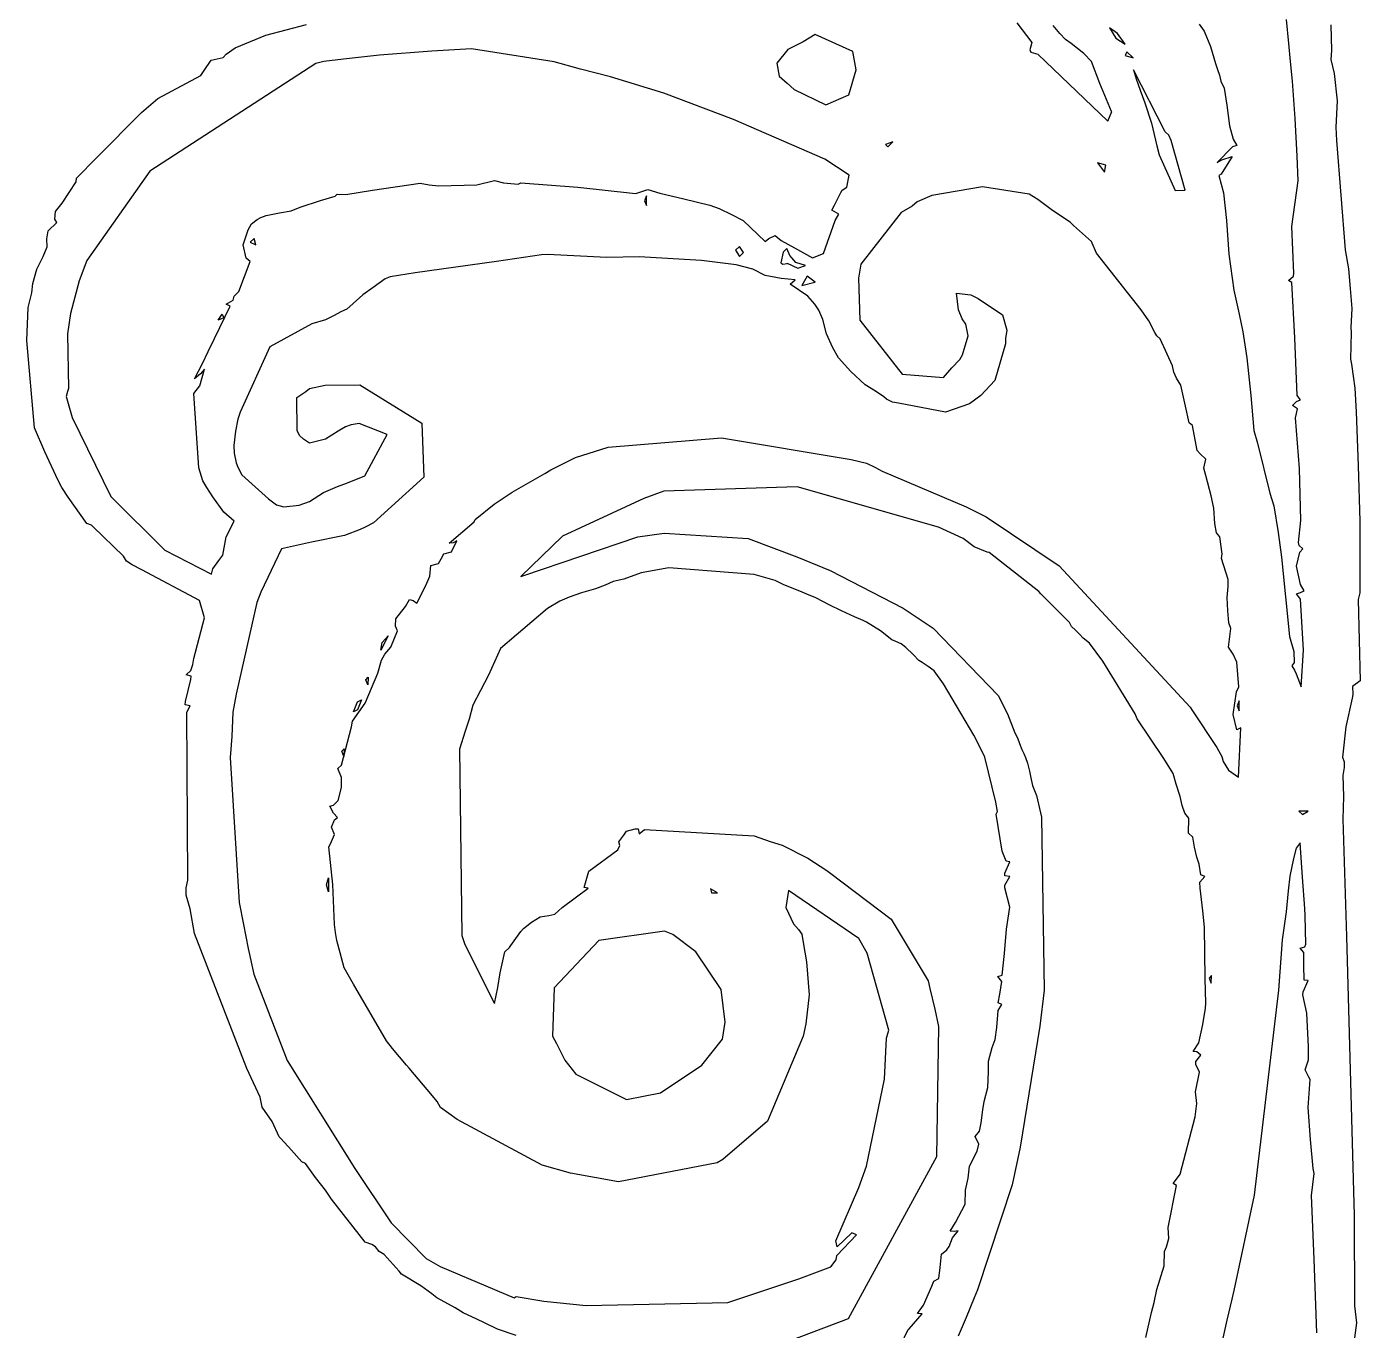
# Model space of a CAD drawing. Extents: x 0 to 208, y 1 to 205.
# Drawn here: x 204.055 to 207.522, y 186.73 to 190.119 of the extents above; entities that cross this region are included whole.
import ezdxf

# ---------------------------------------------------------------- set-up
doc = ezdxf.new("R2010")
doc.units = 0

msp = doc.modelspace()

# ---------------------------------------------------------------- linework, layer by layer
at = {"layer": 'test'}
for p, q in [((204.676701, 190.097179), (204.782639, 190.124611)), ((206.62917, 190.129316), (206.668038, 190.0777)), ((206.740252, 190.100939), (206.723375, 190.121767)), ((206.890162, 190.101083), (206.869476, 190.116408)), ((206.869476, 190.116408), (206.886578, 190.088976)), ((207.102729, 190.125481), (207.115796, 190.107786)), ((207.335659, 190.075279), (207.330212, 190.137328)), ((207.445392, 190.123861), (207.446803, 190.057138)), ((204.596559, 190.06386), (204.676701, 190.097179)), ((206.104634, 190.099094), (206.073211, 190.079846)), ((206.20272, 190.054551), (206.104634, 190.099094)), ((206.755379, 190.085361), (206.740252, 190.100939)), ((206.769885, 190.075003), (206.755379, 190.085361)), ((206.886578, 190.088976), (206.910821, 190.073651)), ((206.910849, 190.073651), (206.890162, 190.101083)), ((207.115796, 190.107786), (207.132278, 190.067676)), ((204.565543, 190.038798), (204.573304, 190.047321)), ((204.573304, 190.047321), (204.596559, 190.06386)), ((205.107983, 190.055222), (204.971831, 190.045146)), ((205.211398, 190.061685), (205.107983, 190.055222)), ((205.426335, 190.028061), (205.211398, 190.061685)), ((206.033638, 190.060147), (206.005058, 190.024539)), ((206.073211, 190.079846), (206.033638, 190.060147)), ((206.211638, 190.006793), (206.20272, 190.054551)), ((206.668038, 190.0777), (206.662958, 190.058622)), ((206.662958, 190.058622), (206.665498, 190.053119)), ((206.665498, 190.053119), (206.683588, 190.047502)), ((206.683588, 190.047502), (206.865124, 189.873444)), ((206.802617, 190.049236), (206.769885, 190.075003)), ((206.82305, 190.02886), (206.802617, 190.049236)), ((206.914575, 190.053678), (206.910652, 190.04445)), ((206.910821, 190.073651), (206.910849, 190.073651)), ((206.931536, 190.03793), (206.914575, 190.053678)), ((207.132278, 190.067676), (207.145204, 190.023726)), ((207.339836, 190.028743), (207.335659, 190.075279)), ((207.446803, 190.057138), (207.44511, 190.034024)), ((204.806364, 190.023105), (204.375507, 189.743812)), ((204.516814, 190.00544), (204.534227, 190.032335)), ((204.534227, 190.032335), (204.565543, 190.038798)), ((204.827051, 190.028157), (204.806364, 190.023105)), ((204.878757, 190.034648), (204.827051, 190.028157)), ((204.971831, 190.045146), (204.878757, 190.034648)), ((205.494943, 190.00822), (205.426335, 190.028061)), ((206.005058, 190.024539), (206.011012, 189.990625)), ((206.84464, 189.971041), (206.82305, 190.02886)), ((206.910652, 190.04445), (206.931536, 190.03793)), ((206.931536, 190.03793), (206.931536, 190.03793)), ((207.145204, 190.023726), (207.15034, 190.008147)), ((207.345254, 189.977037), (207.339836, 190.028743)), ((207.44511, 190.034024), (207.453915, 189.997335)), ((204.396122, 189.932087), (204.507698, 189.991949)), ((204.507698, 189.991949), (204.516814, 190.00544)), ((205.572498, 189.988662), (205.494943, 190.00822)), ((205.711233, 189.946397), (205.572498, 189.988662)), ((206.011012, 189.990625), (206.031615, 189.971885)), ((206.19256, 189.942161), (206.211638, 190.006793)), ((207.014278, 189.845958), (206.932089, 190.007135)), ((206.932089, 190.007135), (206.938693, 189.983597)), ((206.938693, 189.983597), (206.949248, 189.954249)), ((207.15034, 190.008147), (207.155505, 189.992625)), ((207.155505, 189.992625), (207.158948, 189.977103)), ((207.453915, 189.997335), (207.461874, 189.925908)), ((205.892205, 189.87749), (205.711233, 189.946397)), ((206.031615, 189.971885), (206.049705, 189.955657)), ((206.049705, 189.955657), (206.132176, 189.915954)), ((206.875275, 189.898507), (206.84464, 189.971041)), ((206.949248, 189.954249), (206.961835, 189.920905)), ((207.158948, 189.977103), (207.167979, 189.959012)), ((207.167979, 189.959012), (207.174527, 189.915062)), ((207.352338, 189.880774), (207.345254, 189.977037)), ((204.35323, 189.895703), (204.396122, 189.932087)), ((206.132176, 189.915954), (206.192535, 189.942144)), ((206.192535, 189.942144), (206.19256, 189.942161)), ((206.961835, 189.920905), (206.979248, 189.868389)), ((207.174527, 189.915062), (207.181356, 189.860952)), ((207.461874, 189.925908), (207.458318, 189.857415)), ((204.237519, 189.778649), (204.35323, 189.895703)), ((206.130056, 189.774442), (205.892205, 189.87749)), ((206.865124, 189.873444), (206.87551, 189.898365)), ((206.87551, 189.898365), (206.875275, 189.898507)), ((207.357785, 189.782533), (207.352338, 189.880774)), ((206.979248, 189.868389), (206.993077, 189.808924)), ((207.024071, 189.837039), (207.014278, 189.845958)), ((207.181356, 189.860952), (207.19098, 189.826732)), ((207.458318, 189.857415), (207.459729, 189.823416)), ((206.30616, 189.819874), (206.287618, 189.812819)), ((206.287618, 189.812819), (206.293404, 189.807033)), ((206.293404, 189.807033), (206.30616, 189.819874)), ((206.30616, 189.819874), (206.30616, 189.819874)), ((206.993077, 189.808924), (206.998919, 189.786262)), ((207.030054, 189.823295), (207.024071, 189.837039)), ((207.066768, 189.694181), (207.030054, 189.823295)), ((207.189597, 189.806892), (207.149248, 189.765713)), ((207.200632, 189.81042), (207.189597, 189.806892)), ((207.19098, 189.826732), (207.200632, 189.81042)), ((207.459729, 189.823416), (207.482645, 189.539032)), ((204.184944, 189.725487), (204.237519, 189.778649)), ((206.193155, 189.733175), (206.130056, 189.774442)), ((206.998919, 189.786262), (207.04044, 189.693211)), ((207.149248, 189.765713), (207.161835, 189.773277)), ((207.188646, 189.7818), (207.159998, 189.736077)), ((207.161835, 189.773277), (207.188646, 189.7818)), ((207.360325, 189.718505), (207.357785, 189.782533)), ((204.375507, 189.743812), (204.211739, 189.510979)), ((206.860009, 189.758962), (206.838476, 189.76551)), ((206.838476, 189.76551), (206.856482, 189.74042)), ((206.856482, 189.74042), (206.860009, 189.758962)), ((206.860009, 189.758962), (206.860009, 189.758962)), ((207.159998, 189.736077), (207.154128, 189.732464)), ((204.147394, 189.660457), (204.183251, 189.715355)), ((204.183251, 189.715355), (204.184944, 189.725487)), ((204.954138, 189.693692), (205.077565, 189.712093)), ((205.077565, 189.712093), (205.101131, 189.708086)), ((205.101131, 189.708086), (205.125854, 189.705235)), ((205.125854, 189.705235), (205.225478, 189.708057)), ((205.225478, 189.708057), (205.271353, 189.719177)), ((205.271353, 189.719177), (205.294693, 189.712996)), ((205.294693, 189.712996), (205.332827, 189.709807)), ((205.332827, 189.709807), (205.339967, 189.712714)), ((205.339967, 189.712714), (205.48747, 189.702159)), ((205.48747, 189.702159), (205.629504, 189.686326)), ((206.175008, 189.693783), (206.186946, 189.701685)), ((206.186946, 189.701685), (206.193155, 189.733175)), ((206.539808, 189.703081), (206.407903, 189.680108)), ((206.661322, 189.683382), (206.539808, 189.703081)), ((207.154128, 189.732464), (207.166404, 189.687538)), ((207.343448, 189.599396), (207.360325, 189.718505)), ((204.766063, 189.650202), (204.818463, 189.666797)), ((204.818463, 189.666797), (204.857127, 189.678735)), ((204.857127, 189.678735), (204.861699, 189.683307)), ((204.861699, 189.683307), (204.884334, 189.68246)), ((204.884334, 189.68246), (204.954138, 189.693692)), ((205.629504, 189.686326), (205.638704, 189.685197)), ((205.638704, 189.685197), (205.669887, 189.695922)), ((205.666408, 189.679675), (205.661187, 189.666749)), ((205.661187, 189.666749), (205.666408, 189.653823)), ((205.666408, 189.653823), (205.666408, 189.679675)), ((205.666408, 189.679675), (205.666408, 189.679675)), ((205.669887, 189.695922), (205.700915, 189.685931)), ((205.700915, 189.685931), (205.763193, 189.671256)), ((205.763193, 189.671256), (205.831022, 189.655225)), ((206.154857, 189.655042), (206.171339, 189.687799)), ((206.171339, 189.687799), (206.175008, 189.693783)), ((206.407903, 189.680108), (206.369366, 189.663485)), ((206.68311, 189.66992), (206.661322, 189.683382)), ((206.721339, 189.641145), (206.68311, 189.66992)), ((207.04044, 189.693211), (207.066771, 189.694057)), ((207.066771, 189.694057), (207.066768, 189.694181)), ((207.166404, 189.687538), (207.173911, 189.61515)), ((204.12857, 189.618745), (204.130264, 189.638924)), ((204.130264, 189.638924), (204.147394, 189.660457)), ((204.677169, 189.628414), (204.712068, 189.634736)), ((204.712068, 189.634736), (204.742949, 189.640042)), ((204.742949, 189.640042), (204.766063, 189.650202)), ((205.831022, 189.655225), (205.855378, 189.646251)), ((205.855378, 189.646251), (205.887057, 189.630729)), ((205.887057, 189.630729), (205.917399, 189.615206)), ((206.148197, 189.64206), (206.154857, 189.655042)), ((206.166287, 189.631843), (206.148197, 189.64206)), ((206.156635, 189.61522), (206.166287, 189.631843)), ((206.327814, 189.63563), (206.22368, 189.501422)), ((206.356496, 189.652845), (206.327814, 189.63563)), ((206.369366, 189.663485), (206.356496, 189.652845)), ((206.767875, 189.611257), (206.721339, 189.641145)), ((204.111298, 189.588519), (204.133029, 189.609855)), ((204.133029, 189.609855), (204.12857, 189.618745)), ((204.630602, 189.590907), (204.639633, 189.606514)), ((204.639633, 189.606514), (204.654252, 189.61769)), ((204.654252, 189.61769), (204.663283, 189.622713)), ((204.663283, 189.622713), (204.677169, 189.628414)), ((205.917399, 189.615206), (205.974422, 189.5603)), ((206.126107, 189.529707), (206.156635, 189.61522)), ((206.776172, 189.601888), (206.767875, 189.611257)), ((206.82262, 189.560872), (206.776172, 189.601888)), ((207.173911, 189.61515), (207.180374, 189.52725)), ((207.348613, 189.478283), (207.343448, 189.599396)), ((204.107432, 189.567945), (204.111298, 189.588519)), ((204.108561, 189.546778), (204.107432, 189.567945)), ((204.617874, 189.551641), (204.630602, 189.590907)), ((204.646266, 189.568395), (204.635768, 189.558771)), ((204.650838, 189.55228), (204.646266, 189.568395)), ((205.974422, 189.5603), (205.984525, 189.568061)), ((205.984525, 189.568061), (206.000809, 189.575822)), ((206.000809, 189.575822), (206.016332, 189.563517)), ((206.016332, 189.563517), (206.051028, 189.544326)), ((204.097723, 189.521266), (204.108561, 189.546778)), ((204.625635, 189.516973), (204.617874, 189.551641)), ((204.635768, 189.558771), (204.650838, 189.55228)), ((204.650838, 189.55228), (204.650838, 189.55228)), ((205.408494, 189.526998), (205.392971, 189.526151)), ((205.563104, 189.518841), (205.408494, 189.526998)), ((205.907759, 189.547821), (205.897401, 189.538084)), ((205.897401, 189.538084), (205.907759, 189.521969)), ((205.918088, 189.531706), (205.907759, 189.547821)), ((205.907759, 189.521969), (205.918088, 189.531706)), ((205.918088, 189.531706), (205.918088, 189.531706)), ((206.021497, 189.533173), (206.015345, 189.504737)), ((206.030697, 189.542656), (206.021497, 189.533173)), ((206.038459, 189.524566), (206.030697, 189.542656)), ((206.051028, 189.544326), (206.097566, 189.518277)), ((206.097566, 189.518277), (206.126107, 189.529707)), ((206.824314, 189.556441), (206.82262, 189.560872)), ((206.835998, 189.53059), (206.824314, 189.556441)), ((206.952104, 189.382872), (206.835998, 189.53059)), ((207.180374, 189.52725), (207.192651, 189.434176)), ((207.482645, 189.539032), (207.490942, 189.489911)), ((204.081552, 189.489033), (204.097723, 189.521266)), ((204.211739, 189.510979), (204.191391, 189.458361)), ((204.606421, 189.430489), (204.635767, 189.508676)), ((204.635767, 189.508676), (204.625635, 189.516973)), ((205.276631, 189.508371), (205.064637, 189.479076)), ((205.392971, 189.526151), (205.276631, 189.508371)), ((205.647203, 189.520535), (205.563104, 189.518841)), ((205.809218, 189.511137), (205.647203, 189.520535)), ((205.899159, 189.499932), (205.809218, 189.511137)), ((205.942859, 189.488785), (205.899159, 189.499932)), ((206.015345, 189.504737), (206.020368, 189.501294)), ((206.020368, 189.501294), (206.031685, 189.503834)), ((206.031685, 189.503879), (206.059428, 189.490953)), ((206.031685, 189.503834), (206.031685, 189.503879)), ((206.054376, 189.506334), (206.038459, 189.524566)), ((206.079381, 189.498573), (206.054376, 189.506334)), ((206.059428, 189.490953), (206.079381, 189.498573)), ((206.22368, 189.501422), (206.217245, 189.46523)), ((204.071392, 189.451574), (204.081552, 189.489033)), ((204.191391, 189.458361), (204.169039, 189.373548)), ((204.987077, 189.463215), (204.95546, 189.440948)), ((205.000003, 189.468944), (204.987077, 189.463215)), ((205.064637, 189.479076), (205.000003, 189.468944)), ((205.974538, 189.472218), (205.942859, 189.488785)), ((206.016157, 189.46457), (205.974538, 189.472218)), ((206.052239, 189.460534), (206.016157, 189.46457)), ((206.039314, 189.449386), (206.052239, 189.460534)), ((206.083544, 189.47028), (206.069743, 189.44615)), ((206.10423, 189.454758), (206.083544, 189.47028)), ((206.217245, 189.46523), (206.220378, 189.355708)), ((207.33484, 189.459346), (207.347766, 189.470466)), ((207.343956, 189.45404), (207.33484, 189.459346)), ((207.347766, 189.470466), (207.348613, 189.478283)), ((207.490942, 189.489911), (207.49574, 189.438205)), ((204.058664, 189.388748), (204.06857, 189.427528)), ((204.06857, 189.427528), (204.071392, 189.451574)), ((204.594399, 189.418608), (204.606421, 189.430489)), ((204.95546, 189.440948), (204.928762, 189.422039)), ((206.08524, 189.418692), (206.039314, 189.449386)), ((206.069743, 189.44615), (206.104211, 189.454758)), ((206.104211, 189.454758), (206.10423, 189.454758)), ((206.47737, 189.383154), (206.472403, 189.42608)), ((206.472403, 189.42608), (206.509159, 189.422157)), ((207.192651, 189.434176), (207.206649, 189.372129)), ((207.351153, 189.30987), (207.343956, 189.45404)), ((207.49574, 189.438205), (207.499522, 189.386497)), ((204.055023, 189.303433), (204.058664, 189.388748)), ((204.543031, 189.308188), (204.583787, 189.39253)), ((204.573768, 189.3973), (204.591859, 189.408419)), ((204.583787, 189.39253), (204.573768, 189.3973)), ((204.591859, 189.408419), (204.594399, 189.418608)), ((204.928762, 189.422039), (204.887317, 189.38469)), ((206.103951, 189.397384), (206.08524, 189.418692)), ((206.114308, 189.382483), (206.103951, 189.397384)), ((206.509159, 189.422157), (206.527983, 189.412477)), ((206.527983, 189.412477), (206.591325, 189.369901)), ((204.169039, 189.373548), (204.161165, 189.320479)), ((204.55303, 189.355904), (204.563247, 189.371963)), ((204.567311, 189.362226), (204.55303, 189.355904)), ((204.55303, 189.355904), (204.55303, 189.355904)), ((204.563247, 189.371963), (204.567311, 189.362226)), ((204.831945, 189.356835), (204.796236, 189.346505)), ((204.852632, 189.367164), (204.831945, 189.356835)), ((204.873319, 189.378622), (204.852632, 189.367164)), ((204.887317, 189.38469), (204.873319, 189.378622)), ((206.124638, 189.357845), (206.114308, 189.382483)), ((206.134177, 189.320922), (206.124638, 189.357845)), ((206.220378, 189.355708), (206.330826, 189.215904)), ((206.486796, 189.359815), (206.47737, 189.383154)), ((206.496448, 189.34576), (206.486796, 189.359815)), ((206.591325, 189.369901), (206.602868, 189.329995)), ((206.972424, 189.354678), (206.952104, 189.382872)), ((206.987325, 189.324085), (206.972424, 189.354678)), ((207.206649, 189.372129), (207.215962, 189.325593)), ((207.499522, 189.386497), (207.4967, 189.337376)), ((204.161165, 189.320479), (204.163705, 189.178445)), ((204.796236, 189.346505), (204.687369, 189.286542)), ((206.150517, 189.284027), (206.134177, 189.320922)), ((206.502516, 189.315094), (206.496448, 189.34576)), ((206.602868, 189.329995), (206.599002, 189.308462)), ((206.992857, 189.315308), (206.987325, 189.324085)), ((207.215962, 189.325593), (207.226602, 189.258374)), ((207.498111, 189.32445), (207.496417, 189.254645)), ((207.4967, 189.337376), (207.498111, 189.32445)), ((204.075061, 189.076165), (204.055023, 189.303433)), ((204.526804, 189.274485), (204.543031, 189.308188)), ((204.687369, 189.286542), (204.610159, 189.117254)), ((206.165052, 189.257808), (206.150517, 189.284027)), ((206.487643, 189.265603), (206.502516, 189.315094)), ((206.599284, 189.294576), (206.571429, 189.198917)), ((206.599002, 189.308462), (206.599284, 189.294576)), ((207.001549, 189.307547), (206.992857, 189.315308)), ((207.033592, 189.236983), (207.001549, 189.307547)), ((207.357531, 189.160067), (207.351153, 189.30987)), ((204.5121, 189.243162), (204.526804, 189.274485)), ((206.197787, 189.223008), (206.165052, 189.257808)), ((206.46007, 189.23216), (206.481039, 189.253891)), ((206.481039, 189.253891), (206.487643, 189.265603)), ((207.226602, 189.258374), (207.23696, 189.160132)), ((207.496417, 189.254645), (207.49924, 189.24172)), ((204.491498, 189.204006), (204.5121, 189.243162)), ((204.507161, 189.216932), (204.491498, 189.204006)), ((204.505383, 189.185018), (204.516982, 189.228898)), ((204.516982, 189.228898), (204.507161, 189.216932)), ((206.234682, 189.187992), (206.197787, 189.223008)), ((206.330826, 189.215904), (206.438677, 189.206647)), ((206.438677, 189.206647), (206.46007, 189.23216)), ((207.037374, 189.220614), (207.033592, 189.236983)), ((207.043498, 189.205684), (207.037374, 189.220614)), ((207.49924, 189.24172), (207.507791, 189.179673)), ((204.489974, 189.165855), (204.505383, 189.185018)), ((204.790236, 189.178575), (204.830721, 189.187042)), ((204.830721, 189.187042), (204.92121, 189.188171)), ((204.92121, 189.188171), (205.082127, 189.08847)), ((206.261493, 189.171257), (206.234682, 189.187992)), ((206.571429, 189.198917), (206.535544, 189.160137)), ((207.055465, 189.187283), (207.043498, 189.205684)), ((207.067459, 189.13238), (207.055465, 189.187283)), ((204.161165, 189.170684), (204.157468, 189.157589)), ((204.157468, 189.157589), (204.173639, 189.103298)), ((204.163705, 189.178445), (204.161165, 189.170684)), ((204.502617, 188.972395), (204.489974, 189.165855)), ((204.75716, 189.155207), (204.780274, 189.170729)), ((204.758288, 189.069429), (204.75716, 189.155207)), ((204.780274, 189.170729), (204.790236, 189.178575)), ((206.283252, 189.156779), (206.261493, 189.171257)), ((206.290082, 189.150429), (206.283252, 189.156779)), ((206.305604, 189.143204), (206.290082, 189.150429)), ((206.535544, 189.160137), (206.506207, 189.138237)), ((207.23696, 189.160132), (207.245257, 189.069652)), ((207.355527, 189.144545), (207.365856, 189.149117)), ((207.365856, 189.149117), (207.357531, 189.160067)), ((207.507791, 189.179673), (207.510613, 189.117624)), ((204.610159, 189.117254), (204.603837, 189.098316)), ((206.321126, 189.140043), (206.305604, 189.143204)), ((206.44385, 189.116929), (206.321126, 189.140043)), ((206.506207, 189.138237), (206.44385, 189.116929)), ((207.077111, 189.089304), (207.067459, 189.13238)), ((207.34517, 189.134216), (207.355527, 189.144545)), ((207.358095, 189.125241), (207.34517, 189.134216)), ((207.353015, 189.101873), (207.355555, 189.113529)), ((207.355555, 189.113529), (207.358095, 189.125241)), ((207.510613, 189.117624), (207.515806, 188.977315)), ((204.101816, 189.013875), (204.075061, 189.076165)), ((204.173639, 189.103298), (204.273628, 188.897928)), ((204.603837, 189.098316), (204.597628, 189.067693)), ((204.883533, 189.07877), (204.865132, 189.067312)), ((204.898717, 189.084386), (204.883533, 189.07877)), ((204.919432, 189.087547), (204.898717, 189.084386)), ((204.991954, 189.058831), (204.919432, 189.087547)), ((205.082127, 189.08847), (205.0873, 188.947625)), ((207.085804, 189.082164), (207.077111, 189.089304)), ((207.097375, 189.01692), (207.085804, 189.082164)), ((207.363373, 188.970408), (207.353015, 189.101873)), ((204.597628, 189.067693), (204.593253, 189.030578)), ((204.764074, 189.056079), (204.758288, 189.069429)), ((204.774347, 189.046625), (204.764074, 189.056079)), ((204.790462, 189.036296), (204.774347, 189.046625)), ((204.83183, 189.046625), (204.790462, 189.036296)), ((204.865132, 189.067312), (204.83183, 189.046625)), ((204.933853, 188.950988), (204.991954, 189.058831)), ((205.566662, 189.026245), (205.861389, 189.050064)), ((205.861389, 189.050064), (206.198526, 188.9941)), ((207.245257, 189.069652), (207.254119, 189.036042)), ((204.136944, 188.9389), (204.101816, 189.013875)), ((204.593253, 189.030578), (204.594382, 189.009947)), ((204.594382, 189.009947), (204.599434, 188.985027)), ((205.48199, 188.999434), (205.566662, 189.026245)), ((207.105305, 189.009046), (207.097375, 189.01692)), ((207.120404, 188.995076), (207.105305, 189.009046)), ((207.254119, 189.036042), (207.286103, 188.90677)), ((204.513342, 188.938656), (204.502617, 188.972395)), ((204.599434, 188.985027), (204.603724, 188.974246)), ((204.603724, 188.974246), (204.614674, 188.954321)), ((205.417429, 188.966924), (205.48199, 188.999434)), ((206.198526, 188.9941), (206.238167, 188.984306)), ((206.238167, 188.984306), (206.259531, 188.973977)), ((206.259531, 188.973977), (206.278497, 188.963648)), ((207.115014, 188.971454), (207.120404, 188.995076)), ((207.515806, 188.977315), (207.520209, 188.833323)), ((204.146257, 188.92081), (204.136944, 188.9389)), ((204.523332, 188.921384), (204.513342, 188.938656)), ((204.614674, 188.954321), (204.683613, 188.891524)), ((204.889124, 188.932898), (204.933853, 188.950988)), ((205.0873, 188.947625), (204.956462, 188.829577)), ((205.317305, 188.909015), (205.402358, 188.957752)), ((205.402358, 188.957752), (205.417429, 188.966924)), ((206.278497, 188.963648), (206.497388, 188.870661)), ((207.119783, 188.952517), (207.115014, 188.971454)), ((207.134092, 188.899665), (207.119783, 188.952517)), ((207.366816, 188.834905), (207.363373, 188.970408)), ((204.162739, 188.895946), (204.146257, 188.92081)), ((204.538572, 188.896492), (204.523332, 188.921384)), ((204.790459, 188.884779), (204.826654, 188.907723)), ((204.826654, 188.907723), (204.862849, 188.923697)), ((204.862849, 188.923697), (204.889124, 188.932898)), ((205.270363, 188.877878), (205.317305, 188.909015)), ((205.711174, 188.911597), (205.659022, 188.892632)), ((206.057731, 188.923112), (205.711174, 188.911597)), ((206.424845, 188.818151), (206.057731, 188.923112)), ((207.286103, 188.90677), (207.296969, 188.873434)), ((204.211394, 188.827569), (204.162739, 188.895946)), ((204.273628, 188.897928), (204.413765, 188.75796)), ((204.567762, 188.856535), (204.538572, 188.896492)), ((204.683613, 188.891524), (204.704102, 188.875748)), ((204.704102, 188.875748), (204.723462, 188.871035)), ((204.723462, 188.871035), (204.76362, 188.875353)), ((204.76362, 188.875353), (204.790459, 188.884779)), ((205.221115, 188.83811), (205.270363, 188.877878)), ((205.659022, 188.892632), (205.447895, 188.79441)), ((206.497388, 188.870661), (206.549333, 188.845177)), ((207.141006, 188.867162), (207.134092, 188.899665)), ((207.296969, 188.873434), (207.308455, 188.804499)), ((204.594461, 188.83359), (204.567762, 188.856535)), ((204.57383, 188.793136), (204.594461, 188.83359)), ((205.218237, 188.831534), (205.221115, 188.83811)), ((206.549333, 188.845177), (206.738854, 188.717133)), ((207.143546, 188.827402), (207.141006, 188.867162)), ((207.361369, 188.778419), (207.366816, 188.834905)), ((207.520209, 188.833323), (207.520209, 188.647025)), ((204.223332, 188.823562), (204.211394, 188.827569)), ((204.227989, 188.819131), (204.223332, 188.823562)), ((204.306359, 188.742415), (204.227989, 188.819131)), ((204.922256, 188.811712), (204.880832, 188.796303)), ((204.935182, 188.818372), (204.922256, 188.811712)), ((204.956462, 188.829577), (204.935182, 188.818372)), ((205.15319, 188.77601), (205.218237, 188.831534)), ((205.644076, 188.792655), (205.712507, 188.802617)), ((205.712507, 188.802617), (205.930794, 188.788619)), ((206.489482, 188.788935), (206.424845, 188.818151)), ((207.148288, 188.803385), (207.143546, 188.827402)), ((207.156585, 188.793028), (207.148288, 188.803385)), ((207.308455, 188.804499), (207.317119, 188.739593)), ((204.564827, 188.745495), (204.57383, 188.793136)), ((204.795812, 188.778974), (204.717459, 188.761843)), ((204.880832, 188.796303), (204.795812, 188.778974)), ((205.163378, 188.777421), (205.15319, 188.77601)), ((205.158919, 188.753598), (205.173228, 188.782585)), ((205.173228, 188.782585), (205.163378, 188.777421)), ((205.447895, 188.79441), (205.339169, 188.69001)), ((205.347466, 188.691986), (205.644076, 188.792655)), ((205.930794, 188.788619), (206.056992, 188.741251)), ((206.518294, 188.76664), (206.489482, 188.788935)), ((206.551904, 188.752783), (206.518294, 188.76664)), ((207.16254, 188.749077), (207.156585, 188.793028)), ((207.362498, 188.770206), (207.361369, 188.778419)), ((207.372714, 188.761909), (207.362498, 188.770206)), ((204.314826, 188.729827), (204.306359, 188.742415)), ((204.329529, 188.720288), (204.314826, 188.729827)), ((204.413765, 188.75796), (204.535851, 188.695363)), ((204.539145, 188.709652), (204.554921, 188.731468)), ((204.554921, 188.731468), (204.564827, 188.745495)), ((204.717459, 188.761843), (204.663512, 188.648593)), ((205.125335, 188.723655), (205.132362, 188.736044)), ((205.132362, 188.736044), (205.139389, 188.748434)), ((205.139389, 188.748434), (205.158919, 188.753598)), ((206.056992, 188.741251), (206.143594, 188.705042)), ((206.557238, 188.751936), (206.551904, 188.752783)), ((206.685714, 188.650627), (206.557238, 188.751936)), ((207.161129, 188.736152), (207.16254, 188.749077)), ((207.177949, 188.682329), (207.161129, 188.736152)), ((207.317119, 188.739593), (207.337383, 188.533879)), ((207.355499, 188.716584), (207.364107, 188.752623)), ((207.364107, 188.752623), (207.372714, 188.761909)), ((204.354506, 188.70677), (204.329529, 188.720288)), ((204.503951, 188.627017), (204.354506, 188.70677)), ((204.535851, 188.695363), (204.538983, 188.709813)), ((204.538983, 188.709813), (204.539145, 188.709652)), ((205.103265, 188.690748), (205.105805, 188.71849)), ((205.105805, 188.71849), (205.125335, 188.723655)), ((205.65226, 188.699121), (205.607426, 188.682978)), ((205.724224, 188.712527), (205.65226, 188.699121)), ((205.946084, 188.694888), (205.724224, 188.712527)), ((206.000375, 188.679281), (205.946084, 188.694888)), ((206.143594, 188.705042), (206.333713, 188.607743)), ((206.738854, 188.717133), (207.079583, 188.349688)), ((207.365856, 188.668829), (207.355499, 188.716584)), ((205.069483, 188.620686), (205.092936, 188.666505)), ((205.092936, 188.666505), (205.103265, 188.690748)), ((205.339169, 188.69001), (205.347466, 188.691986)), ((205.558799, 188.666863), (205.53371, 188.657917)), ((205.57943, 188.676459), (205.558799, 188.666863)), ((205.607426, 188.682978), (205.57943, 188.676459)), ((206.023348, 188.668049), (206.000375, 188.679281)), ((206.064713, 188.651934), (206.023348, 188.668049)), ((207.175973, 188.635116), (207.178513, 188.663985)), ((207.178513, 188.663985), (207.177949, 188.682329)), ((207.376186, 188.652093), (207.365856, 188.668829)), ((204.517441, 188.582302), (204.503951, 188.627017)), ((204.663512, 188.648593), (204.653409, 188.621839)), ((205.039934, 188.611909), (205.050235, 188.629999)), ((205.050235, 188.629999), (205.059859, 188.627459)), ((205.059859, 188.627459), (205.069483, 188.620686)), ((205.44109, 188.625349), (205.409225, 188.606496)), ((205.465136, 188.63565), (205.44109, 188.625349)), ((205.49745, 188.646854), (205.465136, 188.63565)), ((205.53371, 188.657917), (205.49745, 188.646854)), ((206.083086, 188.643806), (206.064713, 188.651934)), ((206.106143, 188.633928), (206.083086, 188.643806)), ((206.14089, 188.616205), (206.106143, 188.633928)), ((206.691132, 188.644785), (206.685714, 188.650627)), ((206.765921, 188.570476), (206.691132, 188.644785)), ((207.177102, 188.600897), (207.175973, 188.635116)), ((207.355499, 188.644445), (207.365856, 188.648142)), ((207.366195, 188.630785), (207.355499, 188.644445)), ((207.365856, 188.648142), (207.376186, 188.652093)), ((207.36631, 188.63091), (207.366195, 188.630785)), ((207.373733, 188.498195), (207.36631, 188.63091)), ((207.520209, 188.647025), (207.516371, 188.629612)), ((207.516371, 188.629612), (207.521761, 188.418688)), ((204.653409, 188.621839), (204.599592, 188.383804)), ((205.014365, 188.579849), (205.039934, 188.611909)), ((205.409225, 188.606496), (205.287071, 188.502477)), ((206.173436, 188.600231), (206.14089, 188.616205)), ((206.207077, 188.584821), (206.173436, 188.600231)), ((206.333713, 188.607743), (206.411042, 188.555094)), ((207.179925, 188.569596), (207.177102, 188.600897)), ((204.489642, 188.476139), (204.517441, 188.582302)), ((205.013801, 188.560601), (205.014365, 188.579849)), ((205.018542, 188.54872), (205.013801, 188.560601)), ((206.229034, 188.575085), (206.207077, 188.584821)), ((206.238206, 188.570597), (206.229034, 188.575085)), ((206.274497, 188.548471), (206.238206, 188.570597)), ((206.771283, 188.560118), (206.765921, 188.570476)), ((206.781641, 188.549789), (206.771283, 188.560118)), ((207.184835, 188.554299), (207.179925, 188.569596)), ((204.995021, 188.535406), (204.975886, 188.498203)), ((204.979188, 188.518416), (204.995021, 188.535406)), ((205.001637, 188.505926), (205.018542, 188.54872)), ((206.303826, 188.525216), (206.274497, 188.548471)), ((206.313957, 188.520503), (206.303826, 188.525216)), ((206.411042, 188.555094), (206.579966, 188.380272)), ((206.79197, 188.53946), (206.781641, 188.549789)), ((206.801707, 188.529102), (206.79197, 188.53946)), ((206.81816, 188.516176), (206.801707, 188.529102)), ((207.178796, 188.505966), (207.184835, 188.554299)), ((207.337383, 188.533879), (207.348587, 188.495079)), ((204.975886, 188.498203), (204.979216, 188.51841)), ((204.97714, 188.472173), (204.986284, 188.487836)), ((204.979216, 188.51841), (204.979188, 188.518416)), ((204.986284, 188.487836), (205.001637, 188.505926)), ((205.287071, 188.502477), (205.255552, 188.433539)), ((206.328577, 188.514492), (206.313957, 188.520503)), ((206.339922, 188.504811), (206.328577, 188.514492)), ((206.359198, 188.486834), (206.339922, 188.504811)), ((206.373817, 188.471622), (206.359198, 188.486834)), ((206.852357, 188.469579), (206.81816, 188.516176)), ((207.190959, 188.48796), (207.178796, 188.505966)), ((207.200386, 188.467273), (207.190959, 188.48796)), ((207.348587, 188.495079), (207.349716, 188.466177)), ((207.36823, 188.402652), (207.373733, 188.498195)), ((204.481317, 188.445094), (204.48682, 188.460616)), ((204.48682, 188.460616), (204.489642, 188.476139)), ((204.967629, 188.438563), (204.97714, 188.472173)), ((206.382989, 188.466345), (206.373817, 188.471622)), ((206.398511, 188.455394), (206.382989, 188.466345)), ((206.414033, 188.444557), (206.398511, 188.455394)), ((206.936392, 188.332619), (206.852357, 188.469579)), ((207.205691, 188.402591), (207.200386, 188.467273)), ((207.349716, 188.466177), (207.343338, 188.457654)), ((207.343338, 188.457654), (207.350478, 188.446591)), ((204.469859, 188.434144), (204.481317, 188.445094)), ((204.482784, 188.430955), (204.469859, 188.434144)), ((204.47508, 188.393377), (204.481938, 188.42167)), ((204.481938, 188.42167), (204.482784, 188.430955)), ((204.9351, 188.360387), (204.967629, 188.438563)), ((204.93653, 188.421504), (204.942796, 188.427741)), ((204.941949, 188.407929), (204.93653, 188.421504)), ((204.93653, 188.421504), (204.93653, 188.421504)), ((204.942796, 188.427741), (204.941949, 188.407929)), ((205.255552, 188.433539), (205.235091, 188.393432)), ((206.437909, 188.410947), (206.414033, 188.444557)), ((207.350478, 188.446591), (207.35505, 188.436261)), ((207.35505, 188.436261), (207.36823, 188.402652)), ((207.521761, 188.418688), (207.50161, 188.403391)), ((204.468222, 188.365087), (204.47508, 188.393377)), ((204.599592, 188.383804), (204.591351, 188.337268)), ((205.235091, 188.393432), (205.21463, 188.355327)), ((206.517008, 188.277002), (206.437909, 188.410947)), ((207.191326, 188.330872), (207.199737, 188.390286)), ((207.199737, 188.390286), (207.205691, 188.402591)), ((207.502175, 188.383212), (207.500481, 188.373814)), ((207.50161, 188.403391), (207.502175, 188.383212)), ((204.467375, 188.355802), (204.468222, 188.365087)), ((204.480301, 188.353262), (204.467375, 188.355802)), ((204.471072, 188.337204), (204.480301, 188.353262)), ((204.902413, 188.313852), (204.9351, 188.360387)), ((204.905009, 188.337912), (204.915028, 188.363764)), ((204.915028, 188.363764), (204.925047, 188.368929)), ((204.925047, 188.368929), (204.915028, 188.343077)), ((205.21463, 188.355327), (205.205288, 188.319132)), ((206.579966, 188.380272), (206.604237, 188.332571)), ((207.079583, 188.349688), (207.084127, 188.343168)), ((207.207245, 188.366335), (207.202024, 188.35341)), ((207.202024, 188.35341), (207.207245, 188.340484)), ((207.207245, 188.340484), (207.207245, 188.366335)), ((207.207245, 188.366335), (207.207245, 188.366335)), ((207.500481, 188.373814), (207.484395, 188.298687)), ((204.473612, 187.900209), (204.471072, 188.337204)), ((204.591351, 188.337268), (204.588529, 188.273715)), ((204.899055, 188.298696), (204.902413, 188.313852)), ((204.915028, 188.343077), (204.905009, 188.337912)), ((204.905009, 188.337912), (204.905009, 188.337912)), ((205.205288, 188.319132), (205.194536, 188.287579)), ((206.604237, 188.332571), (206.624049, 188.283634)), ((206.941726, 188.319693), (206.936392, 188.332619)), ((207.011302, 188.216278), (206.941726, 188.319693)), ((207.084127, 188.343168), (207.148683, 188.244927)), ((207.20064, 188.291483), (207.191326, 188.330872)), ((204.873034, 188.199066), (204.899055, 188.298696)), ((205.194536, 188.287579), (205.179804, 188.241044)), ((206.624049, 188.283634), (206.630484, 188.270708)), ((207.210856, 188.296647), (207.20064, 188.291483)), ((207.204788, 188.168134), (207.210856, 188.296647)), ((207.484395, 188.298687), (207.475138, 188.220193)), ((204.588529, 188.273715), (204.584295, 188.219424)), ((206.536735, 188.238225), (206.517008, 188.277002)), ((206.630484, 188.270708), (206.635423, 188.255186)), ((206.635423, 188.255186), (206.641519, 188.239664)), ((207.148683, 188.244927), (207.161383, 188.221672)), ((204.584295, 188.219424), (204.606986, 187.841966)), ((204.879874, 188.221787), (204.874427, 188.235361)), ((204.874427, 188.235361), (204.874484, 188.235361)), ((204.874484, 188.235361), (204.880721, 188.241599)), ((204.880721, 188.241599), (204.879874, 188.221787)), ((205.179804, 188.241044), (205.186238, 187.756302)), ((206.545371, 188.220135), (206.536735, 188.238225)), ((206.574635, 188.103236), (206.545371, 188.220135)), ((206.641519, 188.239664), (206.647191, 188.229334)), ((206.647191, 188.229334), (206.651425, 188.219005)), ((206.651425, 188.219005), (206.656505, 188.204527)), ((207.034839, 188.177498), (207.011302, 188.216278)), ((207.161383, 188.221672), (207.165277, 188.208746)), ((207.475138, 188.220193), (207.479569, 188.207577)), ((204.863579, 188.190515), (204.873034, 188.199066)), ((204.873514, 188.16726), (204.863579, 188.190515)), ((206.656505, 188.204527), (206.661556, 188.183502)), ((206.661556, 188.183502), (206.666326, 188.16177)), ((207.04277, 188.149501), (207.034839, 188.177498)), ((207.165277, 188.208746), (207.179417, 188.186225)), ((207.179417, 188.186225), (207.204788, 188.168134)), ((207.479569, 188.192986), (207.476718, 188.172666)), ((207.479569, 188.207577), (207.479569, 188.192986)), ((204.864652, 188.107432), (204.873514, 188.141041)), ((204.873514, 188.141041), (204.873514, 188.16726)), ((206.666326, 188.16177), (206.669374, 188.146587)), ((206.669374, 188.146587), (206.680381, 188.120735)), ((207.053296, 188.117983), (207.04277, 188.149501)), ((207.476718, 188.172666), (207.478412, 188.117455)), ((204.852968, 188.094873), (204.864652, 188.107432)), ((206.680381, 188.120735), (206.692883, 188.063823)), ((207.058546, 188.094276), (207.053296, 188.117983)), ((207.478412, 188.117455), (207.476436, 188.05875)), ((204.84278, 188.092333), (204.852968, 188.094873)), ((204.852968, 188.074242), (204.84278, 188.092333)), ((204.863297, 188.063292), (204.852968, 188.074242)), ((206.578783, 188.0784), (206.574635, 188.103236)), ((206.57486, 188.071965), (206.578783, 188.0784)), ((206.590693, 187.975917), (206.57486, 188.071965)), ((207.065263, 188.074097), (207.058546, 188.094276)), ((207.075592, 188.061172), (207.065263, 188.074097)), ((207.386541, 188.07986), (207.362298, 188.07986)), ((207.362298, 188.07986), (207.371555, 188.070688)), ((207.371555, 188.070688), (207.386541, 188.079889)), ((207.386541, 188.079889), (207.386541, 188.07986)), ((204.847775, 188.038062), (204.855536, 188.05714)), ((204.855536, 188.018983), (204.847775, 188.038062)), ((204.855536, 188.05714), (204.863297, 188.063292)), ((206.692883, 188.063823), (206.699628, 187.614009)), ((207.07531, 188.022394), (207.075592, 188.061172)), ((207.476436, 188.05875), (207.485693, 187.753679)), ((204.845207, 187.994486), (204.855536, 188.018983)), ((205.594487, 188.00024), (205.607412, 188.017625)), ((205.607412, 188.017625), (205.614214, 188.028068)), ((205.614214, 188.028068), (205.636876, 188.034107)), ((205.636876, 188.034107), (205.644976, 188.033991)), ((205.644976, 188.033991), (205.647234, 188.021066)), ((205.647234, 188.021066), (205.661035, 188.032185)), ((205.661035, 188.032185), (205.945741, 188.015506)), ((205.945741, 188.015506), (205.987535, 188.000463)), ((207.08657, 188.012037), (207.07531, 188.022394)), ((207.090719, 187.986185), (207.08657, 188.012037)), ((204.840748, 187.986641), (204.845207, 187.994486)), ((204.851077, 187.889141), (204.840748, 187.986641)), ((205.516644, 187.924038), (205.591862, 187.979554)), ((205.591862, 187.979554), (205.597027, 187.990052)), ((205.597027, 187.990052), (205.594487, 188.00024)), ((205.987535, 188.000463), (206.018557, 187.991094)), ((206.018557, 187.991094), (206.085635, 187.957504)), ((206.601305, 187.950065), (206.590693, 187.975917)), ((207.097041, 187.960334), (207.090719, 187.986185)), ((207.355349, 187.983741), (207.347814, 187.95662)), ((207.365622, 187.996949), (207.355349, 187.983741)), ((207.371492, 187.908439), (207.365622, 187.996949)), ((206.085635, 187.957504), (206.134756, 187.925437)), ((206.597664, 187.918135), (206.61042, 187.94809)), ((206.61042, 187.94809), (206.601305, 187.950065)), ((207.103221, 187.941735), (207.097041, 187.960334)), ((207.107511, 187.913908), (207.103221, 187.941735)), ((207.347814, 187.95662), (207.338416, 187.910945)), ((204.469322, 187.880792), (204.473612, 187.900209)), ((204.834702, 187.888067), (204.839443, 187.906158)), ((204.839443, 187.906158), (204.839443, 187.869963)), ((205.503972, 187.881481), (205.516644, 187.924038)), ((206.134756, 187.925437), (206.145537, 187.917676)), ((206.145537, 187.917676), (206.302303, 187.798502)), ((206.597664, 187.911503), (206.597664, 187.918135)), ((206.61059, 187.909809), (206.597664, 187.911503)), ((206.597664, 187.887006), (206.61059, 187.909809)), ((207.104774, 187.894802), (207.117699, 187.910127)), ((207.117699, 187.910127), (207.107511, 187.913908)), ((207.338416, 187.910945), (207.334437, 187.872825)), ((207.37708, 187.826281), (207.371492, 187.908439)), ((204.469322, 187.861121), (204.469322, 187.880792)), ((204.834702, 187.888053), (204.834702, 187.888067)), ((204.839443, 187.869963), (204.834702, 187.888053)), ((204.854943, 187.784679), (204.851077, 187.889141)), ((205.447313, 187.828912), (205.514302, 187.879224)), ((205.514302, 187.879224), (205.503972, 187.881481)), ((205.850861, 187.867367), (205.83215, 187.877556)), ((205.83215, 187.877556), (205.835367, 187.867367)), ((205.835367, 187.867367), (205.850889, 187.867367)), ((205.850889, 187.867367), (205.850861, 187.867367)), ((206.035693, 187.873444), (206.028073, 187.829296)), ((206.217997, 187.748222), (206.035693, 187.873444)), ((206.597664, 187.880374), (206.597664, 187.887006)), ((206.61059, 187.830183), (206.597664, 187.880374)), ((207.10562, 187.879872), (207.104774, 187.894802)), ((207.11197, 187.820736), (207.10562, 187.879872)), ((207.334437, 187.872825), (207.329103, 187.817744)), ((204.48016, 187.825547), (204.469322, 187.861121)), ((204.606986, 187.841966), (204.61898, 187.785087)), ((205.427755, 187.812063), (205.447313, 187.828912)), ((206.028073, 187.829296), (206.04876, 187.787025)), ((206.601784, 187.772697), (206.61059, 187.830183)), ((204.491674, 187.761525), (204.48016, 187.825547)), ((205.366936, 187.791517), (205.390192, 187.805374)), ((205.390192, 187.805374), (205.412177, 187.808705)), ((205.412177, 187.808705), (205.427755, 187.812063)), ((206.302303, 187.798502), (206.398701, 187.63846)), ((207.116288, 187.778532), (207.11197, 187.820736)), ((207.329103, 187.817744), (207.318406, 187.745354)), ((207.378774, 187.808191), (207.37708, 187.826281)), ((207.380467, 187.734192), (207.378774, 187.808191)), ((204.627349, 187.410963), (204.491674, 187.761525)), ((204.61898, 187.785087), (204.63089, 187.72304)), ((204.858104, 187.764021), (204.854943, 187.784679)), ((204.861265, 187.743306), (204.858104, 187.764021)), ((205.313343, 187.73045), (205.339928, 187.766908)), ((205.339928, 187.766908), (205.346504, 187.774528)), ((205.346504, 187.774528), (205.366936, 187.791517)), ((205.712955, 187.767899), (205.542592, 187.743458)), ((205.734968, 187.758952), (205.712955, 187.767899)), ((205.79439, 187.714), (205.734968, 187.758952)), ((206.04876, 187.787025), (206.061544, 187.772152)), ((206.061544, 187.772152), (206.069757, 187.759565)), ((206.069757, 187.759565), (206.073708, 187.737834)), ((206.597184, 187.709677), (206.601784, 187.772697)), ((207.118264, 187.644956), (207.116288, 187.778532)), ((204.869591, 187.711189), (204.861265, 187.743306)), ((205.186238, 187.756302), (205.193717, 187.733244)), ((205.193717, 187.733244), (205.271235, 187.580071)), ((205.297877, 187.713714), (205.309674, 187.72506)), ((205.309674, 187.72506), (205.313343, 187.73045)), ((205.542592, 187.743458), (205.425986, 187.620505)), ((206.073708, 187.737834), (206.082344, 187.68838)), ((206.239925, 187.710517), (206.217997, 187.748222)), ((207.318406, 187.745354), (207.308698, 187.614293)), ((207.365566, 187.723468), (207.377504, 187.727052)), ((207.377504, 187.727052), (207.380467, 187.734192)), ((207.485693, 187.753679), (207.506098, 187.028665)), ((204.63089, 187.72304), (204.645199, 187.655821)), ((204.880513, 187.672431), (204.869591, 187.711189)), ((205.285882, 187.6592), (205.297877, 187.713714)), ((205.860625, 187.615756), (205.79439, 187.714)), ((206.295862, 187.510622), (206.239925, 187.710517)), ((206.590467, 187.653411), (206.597184, 187.709677)), ((207.375189, 187.712517), (207.365566, 187.723468)), ((207.375189, 187.678978), (207.375189, 187.712517)), ((204.645199, 187.655821), (204.732434, 187.431793)), ((204.90436, 187.629573), (204.880513, 187.672431)), ((205.279815, 187.621267), (205.285882, 187.6592)), ((206.082344, 187.68838), (206.088694, 187.602076)), ((207.375754, 187.64013), (207.375189, 187.678978)), ((204.990116, 187.482993), (204.90436, 187.629573)), ((205.271235, 187.580071), (205.279815, 187.621267)), ((205.425986, 187.620505), (205.421752, 187.495086)), ((206.398701, 187.63846), (206.403019, 187.618931)), ((206.579545, 187.65008), (206.590467, 187.653411)), ((206.589762, 187.636534), (206.579545, 187.65008)), ((206.58502, 187.604307), (206.589762, 187.636534)), ((207.120239, 187.580324), (207.118264, 187.644956)), ((207.135071, 187.652139), (207.128834, 187.645902)), ((207.128834, 187.645902), (207.134281, 187.632327)), ((207.134281, 187.632327), (207.135128, 187.652139)), ((207.135128, 187.652139), (207.135071, 187.652139)), ((207.373186, 187.609608), (207.385942, 187.639566)), ((207.385942, 187.639566), (207.375754, 187.64013)), ((205.870446, 187.531287), (205.860625, 187.615756)), ((206.088694, 187.602076), (206.080397, 187.527101)), ((206.403019, 187.618931), (206.41555, 187.56464)), ((206.579969, 187.581644), (206.58502, 187.604307)), ((206.699628, 187.614009), (206.688396, 187.520937)), ((207.308698, 187.614293), (207.246146, 187.081715)), ((207.372339, 187.602411), (207.373186, 187.609608)), ((207.382386, 187.554806), (207.372339, 187.602411)), ((206.41555, 187.56464), (206.425258, 187.519538)), ((206.576667, 187.517515), (206.580223, 187.561099)), ((206.589875, 187.577411), (206.579969, 187.581644)), ((206.580223, 187.561099), (206.589875, 187.577411)), ((207.112309, 187.525463), (207.119393, 187.567399)), ((207.119393, 187.567399), (207.120239, 187.580324)), ((207.38741, 187.466877), (207.382386, 187.554806)), ((205.864152, 187.48693), (205.870446, 187.531287)), ((206.080397, 187.527101), (206.073426, 187.495123)), ((206.425258, 187.519538), (206.420404, 187.181058)), ((206.572264, 187.486392), (206.576667, 187.517515)), ((206.688396, 187.520937), (206.637573, 187.20587)), ((207.101613, 187.477821), (207.112309, 187.525463)), ((205.006316, 187.462306), (204.990116, 187.482993)), ((205.421752, 187.495086), (205.43211, 187.47598)), ((205.81042, 187.419309), (205.864152, 187.48693)), ((206.073426, 187.495123), (205.980976, 187.274084)), ((206.284488, 187.382688), (206.290048, 187.489935)), ((206.290048, 187.489935), (206.295862, 187.510622)), ((206.564842, 187.464943), (206.572264, 187.486392)), ((205.042567, 187.41936), (205.006316, 187.462306)), ((205.43211, 187.47598), (205.4537, 187.432029)), ((206.555641, 187.429352), (206.564842, 187.464943)), ((207.086909, 187.455131), (207.101613, 187.477821)), ((207.097097, 187.453719), (207.086909, 187.455131)), ((207.107285, 187.445366), (207.097097, 187.453719)), ((207.38741, 187.433267), (207.38741, 187.466877)), ((204.732434, 187.431793), (204.908205, 187.150649)), ((205.049425, 187.411543), (205.042567, 187.41936)), ((205.4537, 187.432029), (205.482137, 187.396041)), ((205.702371, 187.347326), (205.81042, 187.419309)), ((206.555641, 187.401976), (206.555641, 187.429352)), ((207.094529, 187.429251), (207.107285, 187.445366)), ((207.094529, 187.421151), (207.094529, 187.429251)), ((207.103729, 187.401085), (207.094529, 187.421151)), ((207.378237, 187.406851), (207.38741, 187.433267)), ((204.66171, 187.335987), (204.627349, 187.410963)), ((205.110078, 187.340014), (205.049425, 187.411543)), ((205.482137, 187.396041), (205.614482, 187.329718)), ((206.237795, 187.156541), (206.284488, 187.382688)), ((206.553101, 187.361136), (206.555641, 187.401976)), ((207.093315, 187.35033), (207.103729, 187.401085)), ((207.387918, 187.387773), (207.378237, 187.406851)), ((207.385942, 187.309177), (207.391474, 187.381677)), ((207.391474, 187.381677), (207.387918, 187.387773)), ((205.614482, 187.329718), (205.702383, 187.347329)), ((205.702383, 187.347329), (205.702371, 187.347326)), ((206.544183, 187.324704), (206.553101, 187.361136)), ((207.096871, 187.319306), (207.093315, 187.35033)), ((204.667552, 187.310136), (204.66171, 187.335987)), ((204.693488, 187.273066), (204.667552, 187.310136)), ((205.12179, 187.324492), (205.110078, 187.340014)), ((205.131047, 187.308969), (205.12179, 187.324492)), ((205.173775, 187.277696), (205.131047, 187.308969)), ((206.540401, 187.303425), (206.544183, 187.324704)), ((207.092779, 187.284674), (207.096871, 187.319306)), ((207.391897, 187.226438), (207.385942, 187.309177)), ((205.395204, 187.1596), (205.173775, 187.277696)), ((205.980976, 187.274084), (205.864912, 187.174544)), ((206.536027, 187.269815), (206.540401, 187.303425)), ((207.053553, 187.135748), (207.092779, 187.284674)), ((204.711324, 187.232686), (204.693488, 187.273066)), ((206.52042, 187.234198), (206.531624, 187.248168)), ((206.531624, 187.248168), (206.536027, 187.269815)), ((204.715304, 187.228311), (204.711324, 187.232686)), ((204.743357, 187.198647), (204.715304, 187.228311)), ((206.530213, 187.214245), (206.52042, 187.234198)), ((206.52598, 187.196155), (206.530213, 187.214245)), ((206.637573, 187.20587), (206.616463, 187.108439)), ((207.399319, 187.150574), (207.391897, 187.226438)), ((204.770337, 187.168322), (204.743357, 187.198647)), ((205.864912, 187.174544), (205.849926, 187.16571)), ((206.420404, 187.181058), (206.190599, 186.760288)), ((206.505688, 187.156387), (206.52598, 187.196155)), ((204.780074, 187.163863), (204.770337, 187.168322)), ((204.805925, 187.127527), (204.780074, 187.163863)), ((204.908205, 187.150649), (205.002227, 187.00949)), ((205.468235, 187.138913), (205.395204, 187.1596)), ((205.593618, 187.116223), (205.468235, 187.138913)), ((205.849926, 187.16571), (205.593618, 187.116223)), ((206.218011, 187.101683), (206.237795, 187.156541)), ((206.502442, 187.125743), (206.505688, 187.156387)), ((207.043732, 187.122822), (207.053553, 187.135748)), ((207.394663, 187.080506), (207.40217, 187.137648)), ((207.40217, 187.137648), (207.399319, 187.150574)), ((204.831777, 187.094315), (204.805925, 187.127527)), ((206.158276, 186.962531), (206.218011, 187.101683)), ((206.495838, 187.094634), (206.502442, 187.125743)), ((206.616463, 187.108439), (206.526533, 186.834966)), ((207.022029, 186.997448), (207.043901, 187.106341)), ((207.035124, 187.111872), (207.043732, 187.122822)), ((207.043901, 187.106341), (207.035124, 187.111872)), ((204.847384, 187.07058), (204.831777, 187.094315)), ((204.934943, 186.958868), (204.847384, 187.07058)), ((206.494427, 187.058157), (206.495838, 187.094634)), ((207.246146, 187.081715), (207.193179, 186.833523)), ((207.402085, 186.915045), (207.394663, 187.080506)), ((206.469705, 187.010597), (206.494427, 187.058157)), ((205.002227, 187.00949), (205.093292, 186.916616)), ((206.455847, 186.988216), (206.469705, 187.010597)), ((207.024005, 186.969011), (207.022029, 186.997448)), ((207.506098, 187.028665), (207.506944, 186.793399)), ((206.162001, 186.947009), (206.158276, 186.962531)), ((206.160596, 186.924369), (206.21211, 186.978039)), ((206.200341, 186.983204), (206.162001, 186.947009)), ((206.21211, 186.978039), (206.200341, 186.983204)), ((206.45294, 186.948056), (206.46152, 186.970126)), ((206.466036, 186.986805), (206.455847, 186.988216)), ((206.46152, 186.970126), (206.476224, 186.989063)), ((206.476224, 186.989063), (206.466036, 186.986805)), ((207.017852, 186.947026), (207.024005, 186.969011)), ((204.952384, 186.952857), (204.934943, 186.958868)), ((204.962121, 186.947353), (204.952384, 186.952857)), ((204.971378, 186.935246), (204.962121, 186.947353)), ((204.983965, 186.927485), (204.971378, 186.935246)), ((205.023081, 186.883532), (204.983965, 186.927485)), ((206.429177, 186.893743), (206.433241, 186.927962)), ((206.433241, 186.927962), (206.447098, 186.939194)), ((206.447098, 186.939194), (206.45294, 186.948056)), ((207.011756, 186.89806), (207.012321, 186.934608)), ((207.012321, 186.934608), (207.017852, 186.947026)), ((205.093292, 186.916616), (205.129487, 186.896127)), ((205.129487, 186.896127), (205.321872, 186.814782)), ((206.062394, 186.863962), (206.145328, 186.8953)), ((206.145328, 186.8953), (206.159185, 186.913391)), ((206.159185, 186.913391), (206.160596, 186.924369)), ((206.425762, 186.864694), (206.429177, 186.893743)), ((206.993214, 186.835847), (207.011756, 186.89806)), ((207.408859, 186.723219), (207.402085, 186.915045)), ((205.028979, 186.875771), (205.023081, 186.883532)), ((205.079669, 186.845725), (205.028979, 186.875771)), ((205.877942, 186.802017), (206.062394, 186.863962)), ((206.408236, 186.844938), (206.413204, 186.858231)), ((206.413204, 186.858231), (206.425762, 186.864694)), ((205.108109, 186.825264), (205.079669, 186.845725)), ((205.121317, 186.814257), (205.108109, 186.825264)), ((206.386082, 186.795323), (206.408236, 186.844938)), ((206.526533, 186.834966), (206.517897, 186.814279)), ((206.986017, 186.80224), (206.993214, 186.835847)), ((207.193179, 186.833523), (207.187986, 186.81103)), ((205.142342, 186.803307), (205.121317, 186.814257)), ((205.168561, 186.788265), (205.142342, 186.803307)), ((205.189643, 186.775339), (205.168561, 186.788265)), ((205.321872, 186.814782), (205.327798, 186.818394)), ((205.327798, 186.818394), (205.399203, 186.806033)), ((205.399203, 186.806033), (205.509103, 186.79418)), ((205.509103, 186.79418), (205.877386, 186.802477)), ((205.877386, 186.802477), (205.877942, 186.802017)), ((206.370391, 186.773649), (206.386082, 186.795323)), ((206.517897, 186.814279), (206.49721, 186.763185)), ((206.978962, 186.776389), (206.986017, 186.80224)), ((207.187986, 186.81103), (207.175117, 186.756739)), ((207.506944, 186.793399), (207.511545, 186.749449)), ((205.225468, 186.75945), (205.189643, 186.775339)), ((205.245421, 186.749939), (205.225468, 186.75945)), ((206.190599, 186.760288), (205.850389, 186.631488)), ((206.348671, 186.733573), (206.382978, 186.772802)), ((206.382978, 186.772802), (206.370391, 186.773649)), ((206.49721, 186.763185), (206.47658, 186.714925)), ((206.963807, 186.710956), (206.978962, 186.776389)), ((207.175117, 186.756739), (207.164787, 186.709421)), ((205.278692, 186.733119), (205.245421, 186.749939)), ((205.32781, 186.716891), (205.278692, 186.733119)), ((206.326093, 186.690568), (206.346131, 186.732444)), ((206.346131, 186.732444), (206.348671, 186.733573)), ((207.511545, 186.749449), (207.504912, 186.697703))]:
    msp.add_line(p, q, dxfattribs=at)

doc.saveas('drawing.dxf')
